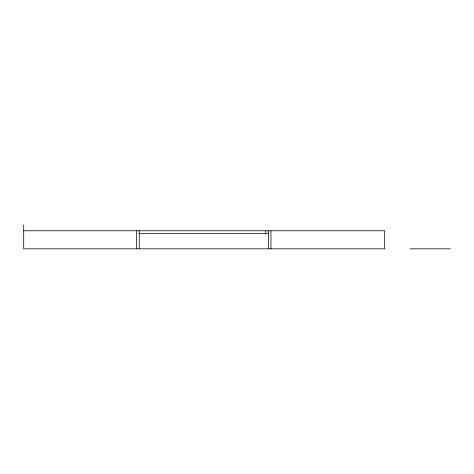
<?xml version="1.0" encoding="UTF-8"?>
<svg xmlns="http://www.w3.org/2000/svg" width="474" height="474" viewBox="0 0 474 474"><rect width="100%" height="100%" fill="white"/><g stroke="black" fill="none" stroke-linecap="round" stroke-linejoin="round"><path stroke-width="0.71" d="M23.7 230.773L384.669 230.773L384.669 248.82L23.7 248.82L23.7 225.18M138.953 233.522L268.468 233.522M410.229 248.82L450.3 248.82M270.962 230.773L270.962 248.82M268.468 230.773L268.468 248.82M265.742 230.773L265.742 233.522M139.255 230.773L139.255 248.82M136.506 230.773L136.506 248.82"/></g></svg>
